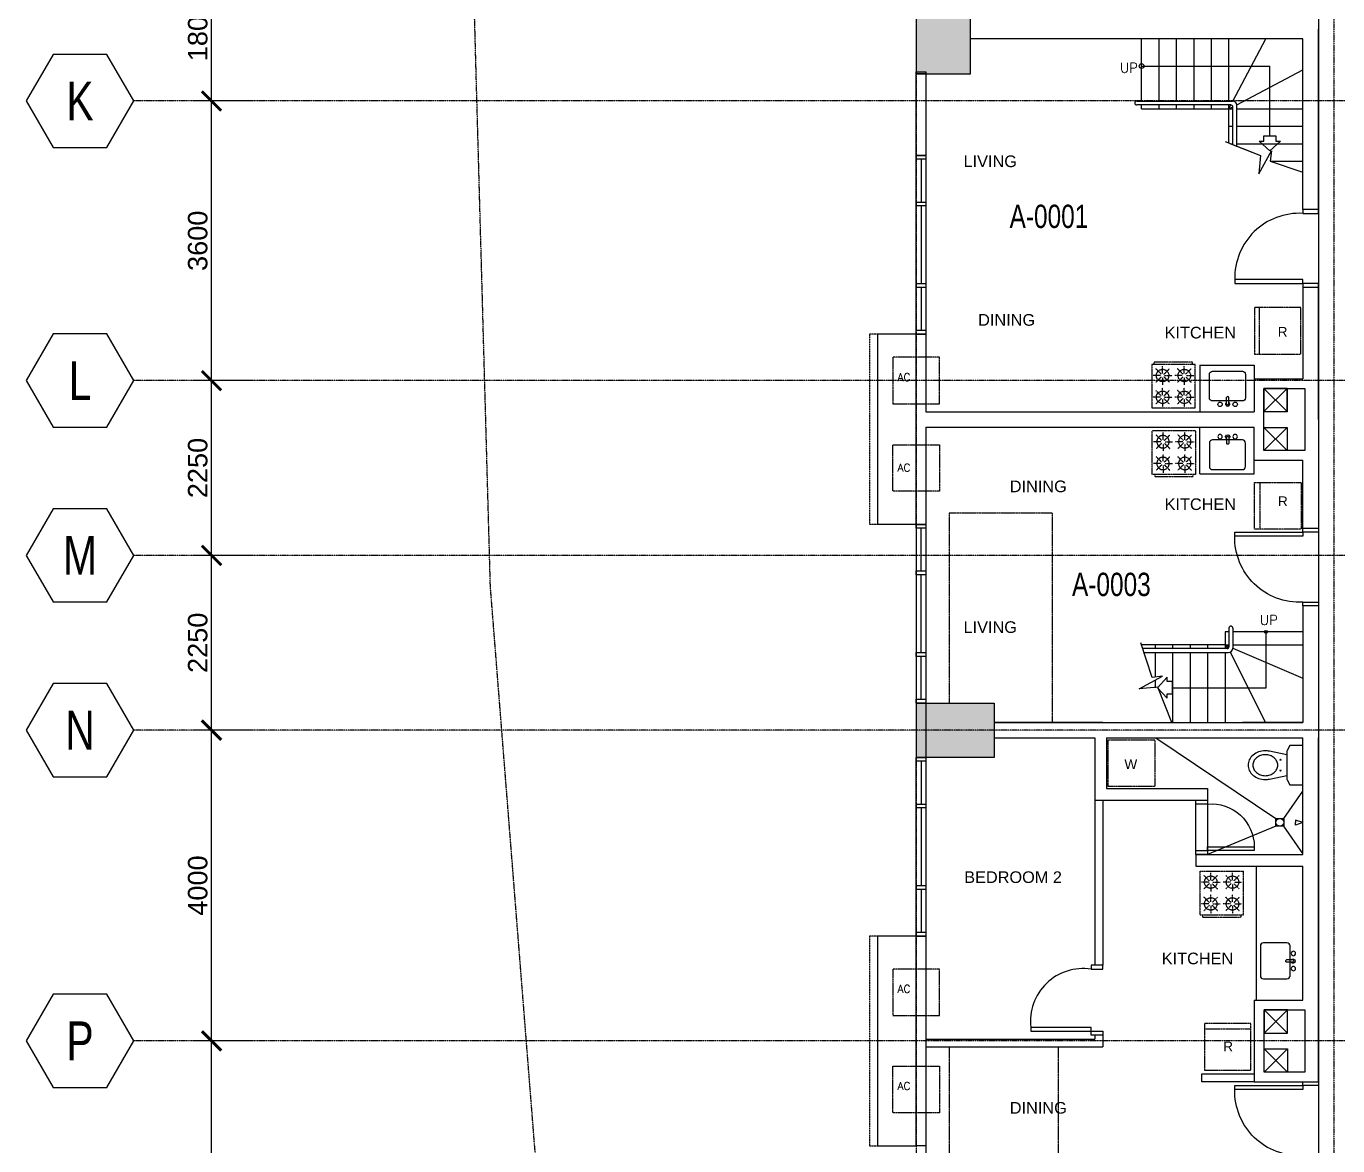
# Model space of a CAD drawing. Header units: inches. Extents: x -189245 to 740841, y -215444 to 469401.
# Drawn here: x 289834 to 306714, y -130330 to -115918 of the extents above; entities that cross this region are included whole.
import ezdxf
from ezdxf.enums import TextEntityAlignment as Align

# ---------------------------------------------------------------- set-up
doc = ezdxf.new("R2010")
doc.units = ezdxf.units.IN
doc.header["$LTSCALE"] = 10
doc.header["$MEASUREMENT"] = 0
for name, pattern in [('GRID NORMAL$0$GRID BASEMENT$0$GRID GROUND$0$GRID$0$$0$PHANTOM', [2.5, 1.25, -0.25, 0.25, -0.25, 0.25, -0.25]), ('HIDDEN', [0.375, 0.25, -0.125]), ('HIDDEN2', [0.1875, 0.125, -0.0625])]:
    doc.linetypes.add(name, pattern=pattern)
for name, color, linetype in [('1', 1, 'Continuous'), ('2', 2, 'Continuous'), ('3', 252, 'Continuous'), ('a-dim', 8, 'Continuous'), ('A-DOOR', 1, 'Continuous'), ('A-EQUIPMENT', 2, 'Continuous'), ('A-EQUIPTMENT', 1, 'Continuous'), ('A-FIXTURE', 2, 'Continuous'), ('A-FIXTURES', 2, 'Continuous'), ('A-GRID', 8, 'Continuous'), ('A-RAILING', 2, 'Continuous'), ('A-STAIR', 1, 'Continuous'), ('A-TAG WINDOWS', 3, 'Continuous'), ('A-TEXT', 3, 'Continuous'), ('A-UNIT NUMBER', 2, 'Continuous'), ('A-WINDOW', 2, 'Continuous'), ('COLUMN', 6, 'Continuous'), ('HATCH TSG', 9, 'Continuous'), ('TEXT', 3, 'Continuous'), ('TSG- DIM-WALL SETOUT', 1, 'Continuous'), ('TSG- DIM1', 1, 'Continuous'), ('TSG- plaster', 4, 'Continuous'), ('TSG- PRE CAST', 4, 'Continuous'), ('TSG-DRYWALL', 2, 'Continuous')]:
    doc.layers.add(name, color=color, linetype=linetype)
doc.styles.add('ARIAL', font='ARIAL.TTF', dxfattribs={"width": 0.75})
doc.styles.add('GRID NORMAL$0$GRID BASEMENT$0$GRID GROUND$0$GRID$0$Standard', font='ARIAL.TTF')
doc.styles.add('PRSP_Simplex', font='simplex.shx')
doc.dimstyles.new('GRID NORMAL$0$GRID BASEMENT$0$GRID GROUND$0$GRID$0$Standard', dxfattribs={"dimtxt": 250, "dimasz": 0.18, "dimexe": 0.18, "dimexo": 0.0625, "dimgap": 50, "dimtad": 1, "dimdec": 0, "dimzin": 0, "dimdsep": 46, "dimtxsty": 'GRID NORMAL$0$GRID BASEMENT$0$GRID GROUND$0$GRID$0$Standard', "dimcen": 0.09, "dimadec": 0, "dimazin": 0, "dimtfac": 1, "dimtdec": 0, "dimtofl": 0, "dimtmove": 0, "dimatfit": 3, "dimfxl": 1, "dimtolj": 1, "dimtzin": 0, "dimarcsym": 0})

# ---------------------------------------------------------------- blocks, each defined once
blk = doc.blocks.new('x')
at = {"layer": 'A-STAIR', "linetype": 'ByBlock'}
for p, q in [((-300, 300), (0, 0)), ((0, 300), (-300, 0))]:
    blk.add_line(p, q, dxfattribs=at)
blk.add_lwpolyline([(-300, 300), (0, 300), (0, 0), (-300, 0)], close=True, dxfattribs=at)
blk = doc.blocks.new('A$C35780FB1')
at = {"layer": 'A-STAIR', "xscale": -1, "rotation": 180}
blk.add_blockref('x', (300, 401), dxfattribs=at)
at = {"layer": 'A-STAIR'}
blk.add_blockref('x', (300, -401), dxfattribs=at)
blk = doc.blocks.new('A$C70DB2E87')
at = {"layer": 'A-STAIR', "xscale": -1, "rotation": 180}
blk.add_blockref('x', (300, 401), dxfattribs=at)
at = {"layer": 'A-STAIR'}
blk.add_blockref('x', (300, -401), dxfattribs=at)
blk = doc.blocks.new('GRID NORMAL$0$GRID BASEMENT$0$GRID GROUND$0$GRID$0$$0$GRID-H')
at = {"color": 3}
blk.add_lwpolyline([(-10.39, 6), (-13.86, 0), (-10.39, -6), (-3.46, -6), (0, 0), (-3.46, 6)], close=True, dxfattribs=at)
at = {"color": 6, "style": 'GRID NORMAL$0$GRID BASEMENT$0$GRID GROUND$0$GRID$0$Standard', "width": 0.75}
blk.add_attdef('H', text='', height=5, dxfattribs=at).set_placement((-6.93, 0), align=Align.MIDDLE)
blk = doc.blocks.new('GRID NORMAL$0$GRID BASEMENT$0$GRID GROUND$0$GRID$0$_ARCHTICK')
at = {"color": 0, "linetype": 'ByBlock', "ltscale": 20, "const_width": 0.15}
blk.add_lwpolyline([(-0.5, -0.5), (0.5, 0.5)], dxfattribs=at)
blk = doc.blocks.new('*D468')
at = {"layer": 'a-dim', "color": 0, "lineweight": -2, "ltscale": 500}
for p, q in [((-99704, -262887), (-99704, -260687)), ((-99204, -260887), (-99904, -260887)), ((-99204, -262687), (-99904, -262687))]:
    blk.add_line(p, q, dxfattribs=at)
at = {"layer": 'Defpoints', "color": 0, "ltscale": 500}
for p in [(-99704, -260887), (-99204, -260887), (-99204, -262687)]:
    blk.add_point(p, dxfattribs=at)
at = {"layer": 'a-dim', "color": 0, "lineweight": -2, "ltscale": 500, "xscale": 250, "yscale": 250, "zscale": 250}
for p, rotation in [((-99704, -260887), 90), ((-99704, -262687), 270)]:
    blk.add_blockref('GRID NORMAL$0$GRID BASEMENT$0$GRID GROUND$0$GRID$0$_ARCHTICK', p, dxfattribs=dict(at, rotation=rotation))
at = {"layer": 'a-dim', "color": 3, "ltscale": 500, "insert": (-99881, -261787), "char_height": 250, "attachment_point": 5, "rotation": 90, "style": 'GRID NORMAL$0$GRID BASEMENT$0$GRID GROUND$0$GRID$0$Standard'}
blk.add_mtext('\\A1;1800', dxfattribs=at)
blk = doc.blocks.new('*D469')
at = {"layer": 'a-dim', "color": 0, "lineweight": -2, "ltscale": 500}
for p, q in [((-99704, -268737), (-99704, -266087)), ((-99204, -266287), (-99904, -266287)), ((-99204, -268537), (-99904, -268537))]:
    blk.add_line(p, q, dxfattribs=at)
at = {"layer": 'Defpoints', "color": 0, "ltscale": 500}
for p in [(-99704, -266287), (-99204, -266287), (-99204, -268537)]:
    blk.add_point(p, dxfattribs=at)
at = {"layer": 'a-dim', "color": 0, "lineweight": -2, "ltscale": 500, "xscale": 250, "yscale": 250, "zscale": 250}
for p, rotation in [((-99704, -266287), 90), ((-99704, -268537), 270)]:
    blk.add_blockref('GRID NORMAL$0$GRID BASEMENT$0$GRID GROUND$0$GRID$0$_ARCHTICK', p, dxfattribs=dict(at, rotation=rotation))
at = {"layer": 'a-dim', "color": 3, "ltscale": 500, "insert": (-99881, -267412), "char_height": 250, "attachment_point": 5, "rotation": 90, "style": 'GRID NORMAL$0$GRID BASEMENT$0$GRID GROUND$0$GRID$0$Standard'}
blk.add_mtext('\\A1;2250', dxfattribs=at)
blk = doc.blocks.new('*D470')
at = {"layer": 'a-dim', "color": 0, "lineweight": -2, "ltscale": 500}
for p, q in [((-99704, -270987), (-99704, -268337)), ((-99204, -268537), (-99904, -268537)), ((-99204, -270787), (-99904, -270787))]:
    blk.add_line(p, q, dxfattribs=at)
at = {"layer": 'Defpoints', "color": 0, "ltscale": 500}
for p in [(-99704, -268537), (-99204, -268537), (-99204, -270787)]:
    blk.add_point(p, dxfattribs=at)
at = {"layer": 'a-dim', "color": 0, "lineweight": -2, "ltscale": 500, "xscale": 250, "yscale": 250, "zscale": 250}
for p, rotation in [((-99704, -268537), 90), ((-99704, -270787), 270)]:
    blk.add_blockref('GRID NORMAL$0$GRID BASEMENT$0$GRID GROUND$0$GRID$0$_ARCHTICK', p, dxfattribs=dict(at, rotation=rotation))
at = {"layer": 'a-dim', "color": 3, "ltscale": 500, "insert": (-99881, -269662), "char_height": 250, "attachment_point": 5, "rotation": 90, "style": 'GRID NORMAL$0$GRID BASEMENT$0$GRID GROUND$0$GRID$0$Standard'}
blk.add_mtext('\\A1;2250', dxfattribs=at)
blk = doc.blocks.new('*D471')
at = {"layer": 'a-dim', "color": 0, "lineweight": -2, "ltscale": 500}
for p, q in [((-99704, -274987), (-99704, -270587)), ((-99204, -270787), (-99904, -270787)), ((-99204, -274787), (-99904, -274787))]:
    blk.add_line(p, q, dxfattribs=at)
at = {"layer": 'Defpoints', "color": 0, "ltscale": 500}
for p in [(-99704, -270787), (-99204, -270787), (-99204, -274787)]:
    blk.add_point(p, dxfattribs=at)
at = {"layer": 'a-dim', "color": 0, "lineweight": -2, "ltscale": 500, "xscale": 250, "yscale": 250, "zscale": 250}
for p, rotation in [((-99704, -270787), 90), ((-99704, -274787), 270)]:
    blk.add_blockref('GRID NORMAL$0$GRID BASEMENT$0$GRID GROUND$0$GRID$0$_ARCHTICK', p, dxfattribs=dict(at, rotation=rotation))
at = {"layer": 'a-dim', "color": 3, "ltscale": 500, "insert": (-99881, -272787), "char_height": 250, "attachment_point": 5, "rotation": 90, "style": 'GRID NORMAL$0$GRID BASEMENT$0$GRID GROUND$0$GRID$0$Standard'}
blk.add_mtext('\\A1;4000', dxfattribs=at)
blk = doc.blocks.new('*D473')
at = {"layer": 'a-dim', "color": 0, "lineweight": -2, "ltscale": 500}
for p, q in [((-99704, -266487), (-99704, -262487)), ((-99204, -262687), (-99904, -262687)), ((-99204, -266287), (-99904, -266287))]:
    blk.add_line(p, q, dxfattribs=at)
at = {"layer": 'Defpoints', "color": 0, "ltscale": 500}
for p in [(-99704, -262687), (-99204, -262687), (-99204, -266287)]:
    blk.add_point(p, dxfattribs=at)
at = {"layer": 'a-dim', "color": 0, "lineweight": -2, "ltscale": 500, "xscale": 250, "yscale": 250, "zscale": 250}
for p, rotation in [((-99704, -262687), 90), ((-99704, -266287), 270)]:
    blk.add_blockref('GRID NORMAL$0$GRID BASEMENT$0$GRID GROUND$0$GRID$0$_ARCHTICK', p, dxfattribs=dict(at, rotation=rotation))
at = {"layer": 'a-dim', "color": 3, "ltscale": 500, "insert": (-99881, -264487), "char_height": 250, "attachment_point": 5, "rotation": 90, "style": 'GRID NORMAL$0$GRID BASEMENT$0$GRID GROUND$0$GRID$0$Standard'}
blk.add_mtext('\\A1;3600', dxfattribs=at)
blk = doc.blocks.new('*D475')
at = {"layer": 'a-dim', "color": 0, "lineweight": -2, "ltscale": 500}
for p, q in [((-99704, -274987), (-99704, -270587)), ((-99204, -270787), (-99904, -270787)), ((-99204, -274787), (-99904, -274787))]:
    blk.add_line(p, q, dxfattribs=at)
at = {"layer": 'Defpoints', "color": 0, "ltscale": 500}
for p in [(-99704, -270787), (-99204, -270787), (-99204, -274787)]:
    blk.add_point(p, dxfattribs=at)
at = {"layer": 'a-dim', "color": 0, "lineweight": -2, "ltscale": 500, "xscale": 250, "yscale": 250, "zscale": 250}
for p, rotation in [((-99704, -270787), 90), ((-99704, -274787), 270)]:
    blk.add_blockref('GRID NORMAL$0$GRID BASEMENT$0$GRID GROUND$0$GRID$0$_ARCHTICK', p, dxfattribs=dict(at, rotation=rotation))
at = {"layer": 'a-dim', "color": 3, "ltscale": 500, "insert": (-99881, -272787), "char_height": 250, "attachment_point": 5, "rotation": 90, "style": 'GRID NORMAL$0$GRID BASEMENT$0$GRID GROUND$0$GRID$0$Standard'}
blk.add_mtext('\\A1;4000', dxfattribs=at)
blk = doc.blocks.new('*D476')
at = {"layer": 'a-dim', "color": 0, "lineweight": -2, "ltscale": 500}
for p, q in [((-99704, -278987), (-99704, -274587)), ((-99204, -274787), (-99904, -274787)), ((-99204, -278787), (-99904, -278787))]:
    blk.add_line(p, q, dxfattribs=at)
at = {"layer": 'Defpoints', "color": 0, "ltscale": 500}
for p in [(-99704, -274787), (-99204, -274787), (-99204, -278787)]:
    blk.add_point(p, dxfattribs=at)
at = {"layer": 'a-dim', "color": 0, "lineweight": -2, "ltscale": 500, "xscale": 250, "yscale": 250, "zscale": 250}
for p, rotation in [((-99704, -274787), 90), ((-99704, -278787), 270)]:
    blk.add_blockref('GRID NORMAL$0$GRID BASEMENT$0$GRID GROUND$0$GRID$0$_ARCHTICK', p, dxfattribs=dict(at, rotation=rotation))
at = {"layer": 'a-dim', "color": 3, "ltscale": 500, "insert": (-99881, -276787), "char_height": 250, "attachment_point": 5, "rotation": 90, "style": 'GRID NORMAL$0$GRID BASEMENT$0$GRID GROUND$0$GRID$0$Standard'}
blk.add_mtext('\\A1;4000', dxfattribs=at)
blk = doc.blocks.new('door900')
at = {"layer": '2'}
for points in [[(50, 175), (100, 175), (100, 1050), (50, 1050)], [(50, 175), (0, 175), (0, -25), (50, -25)], [(1000, 175), (950, 175), (950, -25), (1000, -25)]]:
    blk.add_lwpolyline(points, close=True, dxfattribs=at)
at = {"layer": 'A-DOOR'}
blk.add_arc((121, 220), 831, 356.918, 91.4213, dxfattribs=at)
blk = doc.blocks.new('SHOWERHD')
at = {"layer": 'A-FIXTURES', "color": 2}
for p, q in [((-31, 93), (0, 93)), ((0, 0), (-31, 93)), ((0, 0), (31, 93)), ((31, 93), (0, 93))]:
    blk.add_line(p, q, dxfattribs=at)
blk = doc.blocks.new('door600')
at = {"color": 2}
for points in [[(50, 150), (100, 150), (100, 750), (50, 750)], [(50, 150), (0, 150), (0, 0), (50, 0)], [(700, 150), (650, 150), (650, 0), (700, 0)]]:
    blk.add_lwpolyline(points, close=True, dxfattribs=at)
at = {"color": 1}
blk.add_arc((100, 198), 552, 355.0209, 90, dxfattribs=at)
blk = doc.blocks.new('EFLSHR-P')
at = {"layer": 'A-FIXTURES'}
for points in [[(186, -248), (216, -184, 0.142156), (218, -178), (218, 178, 0.142156), (216, 184), (186, 248, 0.256929), (177, 252), (13, 252), (13, -253), (177, -253)], [(218, -133), (441, -179, 0.05118), (495, -185, 0.083091), (582, -170, 0.090724), (653, -131, 0.104124), (702, -69, 0.11609), (718, 0, 0.11609), (702, 69, 0.104124), (653, 131, 0.090724), (582, 170, 0.083091), (495, 185, 0.05118), (441, 179), (218, 133)]]:
    blk.add_lwpolyline(points, format="xyb", dxfattribs=at)
blk.add_lwpolyline([(495, 135, 0.084254), (433, 124, 0.091411), (382, 95, 0.103766), (347, 50, 0.114587), (335, 0, 0.114587), (347, -50, 0.103766), (382, -95, 0.091411), (433, -124, 0.084254), (495, -135, 0.084254), (558, -124, 0.091411), (609, -95, 0.103766), (644, -50, 0.114587), (655, 0, 0.114587), (644, 50, 0.103766), (609, 95, 0.091411), (558, 124, 0.084254)], format="xyb", close=True, dxfattribs=at)
for centre in [(300, 70), (300, -70)]:
    blk.add_circle(centre, 6.77, dxfattribs=at)
blk.add_arc((177, -243), 10, 270, 327.6371, dxfattribs=at)
blk = doc.blocks.new('DOOR 800')
at = {"layer": '2'}
for points in [[(-67335, -333419), (-67335, -333469), (-67485, -333469), (-67485, -333419)], [(-67335, -333469), (-67335, -333519), (-66560, -333519), (-66560, -333469)], [(-67335, -334319), (-67335, -334269), (-67485, -334269), (-67485, -334319)]]:
    blk.add_lwpolyline(points, close=True, dxfattribs=at)
at = {"layer": 'A-DOOR'}
blk.add_arc((-67233, -333598), 678, 261.4103, 6.7113, dxfattribs=at)
blk = doc.blocks.new('SINK3')
at = {"layer": 'A-FIXTURE', "color": 2, "linetype": 'Continuous'}
for p, q in [((421, 17), (335, 17)), ((421, -12), (335, -12))]:
    blk.add_line(p, q, dxfattribs=at)
blk.add_lwpolyline([(40, 232), (342, 232, -0.414214), (382, 192), (382, -192, -0.414214), (342, -232), (40, -232, -0.414214), (0, -192), (0, 192, -0.414214)], format="xyb", close=True, dxfattribs=at)
at = {"layer": 'A-FIXTURE', "color": 2, "linetype": 'ByBlock'}
for centre in [(425, 100), (425, -95)]:
    blk.add_circle(centre, 28.8, dxfattribs=at)
at = {"layer": 'A-FIXTURE', "color": 2, "linetype": 'Continuous'}
for centre, radius, start, end in [((342, 3), 15.7, 115.7914, 244.2086), ((421, 3), 27.3, 211.2757, 148.7243), ((414, 3), 15.7, 295.7914, 64.2086)]:
    blk.add_arc(centre, radius, start, end, dxfattribs=at)
blk = doc.blocks.new('RANGE2')
at = {"layer": 'A-FIXTURE', "color": 1, "linetype": 'HIDDEN2'}
for p, q in [((-280, 0), (280, 0)), ((-280, 0), (-280, -560)), ((280, -560), (280, 0)), ((-166, -140), (-262, -140)), ((-158, -122), (-227, -53)), ((-158, -158), (-227, -227)), ((-140, -114), (-140, -18)), ((-140, -166), (-140, -262)), ((-122, -122), (-53, -53)), ((-122, -158), (-53, -227)), ((-114, -140), (-18, -140)), ((114, -140), (18, -140)), ((122, -122), (53, -53)), ((122, -158), (53, -227)), ((140, -114), (140, -18)), ((140, -166), (140, -262)), ((158, -122), (227, -53)), ((158, -158), (227, -227)), ((166, -140), (262, -140)), ((-158, -402), (-227, -333)), ((-140, -394), (-140, -298)), ((-122, -402), (-53, -333)), ((122, -402), (53, -333)), ((140, -394), (140, -298)), ((158, -402), (227, -333)), ((-166, -420), (-262, -420)), ((-158, -438), (-227, -507)), ((-140, -446), (-140, -542)), ((-122, -438), (-53, -507)), ((-114, -420), (-18, -420)), ((114, -420), (18, -420)), ((122, -438), (53, -507)), ((140, -446), (140, -542)), ((158, -438), (227, -507)), ((166, -420), (262, -420)), ((-280, -560), (280, -560)), ((-246, -560), (-246, -590)), ((-246, -590), (246, -590)), ((246, -560), (246, -590))]:
    blk.add_line(p, q, dxfattribs=at)
for centre in [(-140, -140), (140, -140), (-140, -420), (140, -420)]:
    blk.add_circle(centre, 80, dxfattribs=at)
blk = doc.blocks.new('REF')
at = {"color": 1, "linetype": 'HIDDEN2'}
blk.add_line((-300, 535), (300, 535), dxfattribs=at)
blk.add_lwpolyline([(-300, 0), (300, 0), (300, 600), (-300, 600)], close=True, dxfattribs=at)
blk = doc.blocks.new('grid')
at = {"layer": 'A-GRID', "linetype": 'GRID NORMAL$0$GRID BASEMENT$0$GRID GROUND$0$GRID$0$$0$PHANTOM'}
for p, q in [((-90633.8, -228688.5), (-90633.8, -289256.3)), ((-85258.8, -228688.5), (-85258.8, -289256.3)), ((-33688.1, -262686.6), (-100703.6, -262686.6)), ((-33688.1, -266286.6), (-100703.6, -266286.6)), ((-33688.1, -268536.6), (-100703.6, -268536.6)), ((-33688.1, -270786.6), (-100703.6, -270786.6)), ((-33688.1, -274776.9), (-100703.6, -274786.6))]:
    blk.add_line(p, q, dxfattribs=at)
at = {"layer": 'A-GRID'}
ref = blk.add_blockref('GRID NORMAL$0$GRID BASEMENT$0$GRID GROUND$0$GRID$0$$0$GRID-H', (-102089.2, -262686.6), dxfattribs=dict(at, xscale=100, yscale=100, zscale=100, rotation=180))
ref.add_attrib('H', 'K', dxfattribs={"layer": '0', "color": 6, "height": 500, "style": 'GRID NORMAL$0$GRID BASEMENT$0$GRID GROUND$0$GRID$0$Standard', "width": 0.75}).set_placement((-101396.4, -262686.6), align=Align.MIDDLE)
ref = blk.add_blockref('GRID NORMAL$0$GRID BASEMENT$0$GRID GROUND$0$GRID$0$$0$GRID-H', (-102089.2, -266286.6), dxfattribs=dict(at, xscale=100, yscale=100, zscale=100, rotation=180))
ref.add_attrib('H', 'L', dxfattribs={"layer": '0', "color": 6, "height": 500, "style": 'GRID NORMAL$0$GRID BASEMENT$0$GRID GROUND$0$GRID$0$Standard', "width": 0.75}).set_placement((-101396.4, -266286.6), align=Align.MIDDLE)
ref = blk.add_blockref('GRID NORMAL$0$GRID BASEMENT$0$GRID GROUND$0$GRID$0$$0$GRID-H', (-102089.2, -268536.6), dxfattribs=dict(at, xscale=100, yscale=100, zscale=100, rotation=180))
ref.add_attrib('H', 'M', dxfattribs={"layer": '0', "color": 6, "height": 500, "style": 'GRID NORMAL$0$GRID BASEMENT$0$GRID GROUND$0$GRID$0$Standard', "width": 0.75}).set_placement((-101396.4, -268536.6), align=Align.MIDDLE)
ref = blk.add_blockref('GRID NORMAL$0$GRID BASEMENT$0$GRID GROUND$0$GRID$0$$0$GRID-H', (-102089.2, -270786.6), dxfattribs=dict(at, xscale=100, yscale=100, zscale=100, rotation=180))
ref.add_attrib('H', 'N', dxfattribs={"layer": '0', "color": 6, "height": 500, "style": 'GRID NORMAL$0$GRID BASEMENT$0$GRID GROUND$0$GRID$0$Standard', "width": 0.75}).set_placement((-101396.4, -270786.6), align=Align.MIDDLE)
ref = blk.add_blockref('GRID NORMAL$0$GRID BASEMENT$0$GRID GROUND$0$GRID$0$$0$GRID-H', (-102089.2, -274786.6), dxfattribs=dict(at, xscale=100, yscale=100, zscale=100, rotation=180))
ref.add_attrib('H', 'P', dxfattribs={"layer": '0', "color": 6, "height": 500, "style": 'GRID NORMAL$0$GRID BASEMENT$0$GRID GROUND$0$GRID$0$Standard', "width": 0.75}).set_placement((-101396.4, -274786.6), align=Align.MIDDLE)
at = {"layer": 'a-dim', "ltscale": 500}
for base, p1, p2, picture, middle in [((-99703.6, -260886.6), (-99203.6, -262686.6), (-99203.6, -260886.6), '*D468', (-99881.2, -261786.6)), ((-99703.6, -262686.6), (-99203.6, -266286.6), (-99203.6, -262686.6), '*D473', (-99881.3, -264486.6)), ((-99703.6, -266286.6), (-99203.6, -268536.6), (-99203.6, -266286.6), '*D469', (-99881.2, -267411.6)), ((-99703.6, -268536.6), (-99203.6, -270786.6), (-99203.6, -268536.6), '*D470', (-99881.2, -269661.6)), ((-99703.6, -270786.6), (-99204, -274786.9), (-99203.6, -270786.6), '*D471', (-99881.2, -272786.8)), ((-99703.6, -270786.6), (-99204, -274786.9), (-99203.6, -270786.6), '*D475', (-99881.2, -272786.8)), ((-99703.6, -274786.6), (-99204, -278786.9), (-99203.6, -274786.6), '*D476', (-99881.2, -276786.8))]:
    dim = blk.add_linear_dim(base=base, p1=p1, p2=p2, angle=270, dimstyle='GRID NORMAL$0$GRID BASEMENT$0$GRID GROUND$0$GRID$0$Standard', override={"dimasz": 250, "dimexe": 200, "dimblk1": 'GRID NORMAL$0$GRID BASEMENT$0$GRID GROUND$0$GRID$0$_ARCHTICK', "dimblk2": 'GRID NORMAL$0$GRID BASEMENT$0$GRID GROUND$0$GRID$0$_ARCHTICK', "dimsah": 1, "dimdle": 200, "dimclrt": 3}, dxfattribs=at)
    dim.commit()
    dim.dimension.update_dxf_attribs({"geometry": picture, "text_midpoint": middle})

msp = doc.modelspace()

# ---------------------------------------------------------------- hatches: boundary and pattern name
at = {"layer": 'COLUMN', "linetype": 'Continuous'}
for points in [[(301289.22685, -115430.85693), (301289.22685, -116530.85693), (301989.22685, -116530.85693), (301989.22685, -115430.85693)], [(301291.38381, -124630.85693), (302291.38381, -124630.85693), (302291.38381, -125330.85693), (301291.38381, -125330.85693)]]:
    msp.add_hatch(color=254, dxfattribs=at).paths.add_polyline_path(points)

# ---------------------------------------------------------------- linework, layer by layer
at = {"layer": '1', "linetype": 'ByBlock'}
msp.add_line((304363.75662, -124336.20502), (304363.75662, -124432.98197), dxfattribs=at)
msp.add_lwpolyline([(304579.95065, -124881.78702), (304396.64644, -124426.78519), (304159.0679, -124447.04466), (304458.45285, -124284.92669), (304324.90876, -124302.38359), (304181.31004, -123855.45081)], dxfattribs=at)
at = {"layer": '3', "color": 251, "linetype": 'GRID NORMAL$0$GRID BASEMENT$0$GRID GROUND$0$GRID$0$$0$PHANTOM', "flags": 128}
msp.add_lwpolyline([(352371.55939, -102410.09833), (351907.57657, -111087.70283), (352289.23542, -123191.68716), (353264.45, -131262.98547), (298600.66526, -144611.52615), (297343.53117, -137766.00105), (296388.45816, -130468.23184), (295808.09231, -123131.14962), (295604.50917, -115793.97346), (295780.69383, -108466.09117), (296335.27965, -101137.04385), (297262.93139, -93855.89956), (298496.71244, -87006.12698), (352390.51377, -102402.90191)], dxfattribs=at)
at = {"layer": 'A-DOOR'}
for p, q in [((306464.19965, -92480.85693), (306464.19965, -139480.85693)), ((304889.34154, -126530.85401), (304889.34154, -125930.85401)), ((305039.34154, -125930.85401), (305039.34154, -126530.85401)), ((305039.34154, -125930.85401), (305039.34154, -126530.85401))]:
    msp.add_line(p, q, dxfattribs=at)
at = {"layer": 'A-EQUIPMENT', "ltscale": 100}
for points in [[(301289.22686, -119880.85698), (300789.22686, -119880.85698), (300789.22686, -122329.92064), (301289.22686, -122329.92064)], [(301289.22686, -127629.92648), (300789.22686, -127629.92648), (300789.22686, -130329.92064), (301289.22686, -130329.92064)]]:
    msp.add_lwpolyline(points, dxfattribs=at)
at = {"layer": 'A-EQUIPTMENT', "linetype": 'HIDDEN'}
for points in [[(300789.22686, -119880.85698), (300689.22686, -119880.85698), (300689.22686, -122329.92064), (300789.22686, -122329.92064)], [(300789.22686, -127629.92648), (300689.22686, -127629.92648), (300689.22686, -130329.92064), (300789.22686, -130329.92064)]]:
    msp.add_lwpolyline(points, dxfattribs=at)
at = {"layer": 'A-EQUIPTMENT', "color": 1, "linetype": 'HIDDEN2'}
for points in [[(300989.22686, -120779.92356), (301589.22686, -120779.92356), (301589.22686, -120179.92356), (300989.22686, -120179.92356)], [(300989.22686, -121304.92356), (301589.22686, -121304.92356), (301589.22686, -121904.92356), (300989.22686, -121904.92356)], [(300989.22686, -128654.92356), (301589.22686, -128654.92356), (301589.22686, -128054.92356), (300989.22686, -128054.92356)], [(300989.22686, -129304.92356), (301589.22686, -129304.92356), (301589.22686, -129904.92356), (300989.22686, -129904.92356)]]:
    msp.add_lwpolyline(points, close=True, dxfattribs=at)
at = {"layer": 'A-FIXTURE', "color": 2}
for p, q in [((304939.6065, -120280.85693), (304939.6065, -120880.85693)), ((304939.6065, -120280.85693), (305639.22928, -120280.85693)), ((305639.22928, -120280.85693), (305639.22686, -120455.86189)), ((304939.57919, -121680.55972), (304939.57919, -121080.85693)), ((305639.20197, -121680.55972), (305639.19965, -121505.55972)), ((304939.57919, -121680.55972), (305639.20197, -121680.55972)), ((305664.05776, -126730.85401), (305664.05776, -128455.85401))]:
    msp.add_line(p, q, dxfattribs=at)
at = {"layer": 'A-FIXTURE', "linetype": 'HIDDEN2'}
msp.add_lwpolyline([(303759.45912, -125105.42207), (304359.45912, -125105.42207), (304359.45912, -125705.42207), (303759.45912, -125705.42207)], close=True, dxfattribs=at)
at = {"layer": 'A-FIXTURES', "color": 1}
for p, q in [((304372.97613, -125080.85401), (305919.19965, -126117.46663)), ((304372.97613, -125080.85401), (305919.19966, -126117.46663)), ((306019.19965, -126117.46663), (306264.19965, -125767.46663)), ((306019.19966, -126117.46663), (306264.19966, -125767.46663)), ((305919.19965, -126217.46663), (305039.34154, -126580.85401)), ((305919.19966, -126217.46663), (305039.34155, -126580.85401)), ((306264.19965, -126567.46663), (306019.19965, -126217.46663)), ((306264.19966, -126567.46663), (306019.19966, -126217.46663))]:
    msp.add_line(p, q, dxfattribs=at)
at = {"layer": 'A-FIXTURES', "color": 2}
for points in [[(305919.19965, -126117.46663), (306019.19965, -126117.46663), (306019.19965, -126217.46663), (305919.19965, -126217.46663)], [(305919.19966, -126117.46663), (306019.19966, -126117.46663), (306019.19966, -126217.46663), (305919.19966, -126217.46663)]]:
    msp.add_lwpolyline(points, close=True, dxfattribs=at)
for centre in [(305969.19965, -126167.46663), (305969.19966, -126167.46663)]:
    msp.add_circle(centre, 50, dxfattribs=at)
at = {"layer": 'A-RAILING'}
for p, q in [((304126.48389, -116880.84181), (305358.88069, -116880.84181)), ((305338.88069, -116930.84181), (304126.48389, -116930.84181)), ((305363.88069, -117440.70021), (305363.88069, -116955.84181)), ((305413.88069, -117460.56188), (305413.88069, -116935.84181)), ((305313.75662, -123665.85327), (305313.75662, -123905.85327)), ((305363.75662, -123665.85327), (305363.75662, -123925.85327)), ((305288.75662, -123930.85327), (304205.53672, -123930.85327)), ((304221.60163, -123980.85327), (305308.75662, -123980.85327))]:
    msp.add_line(p, q, dxfattribs=at)
for centre, radius, start, end in [((304126.48389, -116905.84181), 25, 90, 270), ((305338.88069, -116955.84181), 25, 0, 90), ((305358.88069, -116935.84181), 55, 0, 90), ((305338.75662, -123665.85327), 25, 0, 180), ((305288.75662, -123905.85327), 25, 270, 0), ((305308.75662, -123925.85327), 55, 270, 0)]:
    msp.add_arc(centre, radius, start, end, dxfattribs=at)
at = {"layer": 'A-STAIR'}
for p, q in [((304188.88069, -116880.84181), (304188.88069, -116080.84181)), ((304413.88069, -116880.84181), (304413.88069, -116080.84181)), ((304638.88069, -116880.84181), (304638.88069, -116080.84181)), ((304863.88069, -116880.84181), (304863.88069, -116080.84181)), ((305088.88069, -116880.84181), (305088.88069, -116080.84181)), ((305313.88069, -116880.84181), (305313.88069, -116080.84181)), ((305363.77174, -116881.05972), (305789.05377, -116080.84181)), ((305839.05377, -117326.92501), (305839.05377, -116430.84181)), ((305413.66278, -116930.95076), (306264.22686, -116480.84181)), ((304188.88069, -116980.84181), (304188.88069, -116930.84181)), ((304188.88069, -116980.84181), (305363.88069, -116980.84181)), ((304413.88069, -116980.84181), (304413.88069, -116930.84181)), ((304638.88069, -116980.84181), (304638.88069, -116930.84181)), ((304863.88069, -116980.84181), (304863.88069, -116930.84181)), ((305088.88069, -116980.84181), (305088.88069, -116930.84181)), ((305313.88069, -117420.83854), (305313.88069, -116930.84181)), ((305313.88069, -116980.84181), (305338.88069, -116930.84181)), ((305313.88069, -116980.84181), (305363.88069, -116955.84181)), ((305413.88069, -116980.84181), (306064.22686, -116980.84181)), ((305413.88069, -116980.84181), (306264.22686, -116980.84181)), ((305313.88069, -117205.84181), (305363.88069, -117205.84181)), ((305413.88069, -117205.84181), (306264.22686, -117205.84181)), ((305339.06304, -117430.84181), (305363.88069, -117430.84181)), ((305413.88069, -117430.84181), (306264.22686, -117430.84181)), ((305850.21415, -117655.84181), (306264.22686, -117655.84181)), ((305263.75662, -123715.85327), (305263.75662, -123880.85327)), ((305313.75662, -123715.85327), (305263.75662, -123715.85327)), ((306264.19965, -123715.85327), (305363.75662, -123715.85327)), ((305263.75662, -123880.85327), (304189.47181, -123880.85327)), ((304363.75662, -123880.85327), (304363.75662, -123930.85327)), ((304588.75662, -123880.85327), (304588.75662, -123930.85327)), ((304813.75662, -123880.85327), (304813.75662, -123930.85327)), ((305038.75662, -123880.85327), (305038.75662, -123930.85327)), ((305263.75662, -123780.43606), (305263.75662, -123930.85327)), ((305263.75662, -123880.85327), (305297.63551, -123929.22344)), ((305263.75662, -123880.85327), (305313.75662, -123902.35094)), ((305263.75662, -123880.85327), (305313.75662, -123880.85327)), ((305363.75662, -123880.85327), (306264.19965, -123880.8533)), ((304363.75662, -123980.85327), (304363.75662, -124297.30539)), ((304588.75662, -123980.85327), (304588.75662, -124880.85377)), ((304813.75662, -123980.85327), (304813.75662, -124880.85385)), ((305038.75662, -123980.85327), (305038.75662, -124880.85393)), ((305263.75662, -123980.85327), (305263.75662, -124880.85401)), ((305263.75662, -123980.85327), (305263.75662, -124880.85374)), ((305330.62234, -123976.31999), (305785.05903, -124880.85374)), ((305363.75662, -123923.84862), (306264.19965, -124309.70746))]:
    msp.add_line(p, q, dxfattribs=at)
at = {"layer": 'A-STAIR', "linetype": 'HIDDEN2'}
for p, q in [((301714.19965, -122182.90843), (301714.19965, -124630.85693)), ((301714.19965, -129055.85401), (303114.19316, -129055.85401)), ((301714.19965, -129055.85401), (301714.19965, -132626.32537)), ((303114.19316, -129055.85401), (303114.19316, -132880.85693))]:
    msp.add_line(p, q, dxfattribs=at)
at = {"layer": 'A-STAIR'}
for points in [[(304188.88069, -116430.84181), (305839.05377, -116430.84181)], [(304588.75662, -124432.98197), (305791.04679, -124432.98197), (305791.04679, -123715.85327)]]:
    msp.add_lwpolyline(points, dxfattribs=at)
at = {"layer": 'A-STAIR', "color": 2}
for points in [[(305264.22686, -117401.11438), (305719.22868, -117581.85628), (305698.96922, -117819.43482), (305861.08719, -117520.04987), (305843.63028, -117653.59397)], [(305326.58757, -117425.88614), (305719.22868, -117581.85628), (305698.96922, -117819.43482), (305861.08719, -117520.04987), (305843.63028, -117653.59397), (306264.22686, -117797.19268)]]:
    msp.add_lwpolyline(points, dxfattribs=at)
for points in [[(305975.55377, -117395.74514), (305839.05377, -117520.04987), (305702.55377, -117395.74514), (305761.05377, -117395.74514), (305761.05377, -117326.92501), (305917.05377, -117326.92501), (305917.05377, -117395.74514)], [(304519.93649, -124296.48197), (304395.63175, -124432.98197), (304519.93649, -124569.48197), (304519.93649, -124510.98197), (304588.75662, -124510.98197), (304588.75662, -124354.98197), (304519.93649, -124354.98197)]]:
    msp.add_lwpolyline(points, close=True, dxfattribs=at)
at = {"layer": 'A-STAIR', "linetype": 'HIDDEN2'}
msp.add_lwpolyline([(301714.19965, -122182.90843), (303039.22745, -122182.90843), (303039.22745, -124880.85401)], dxfattribs=at)
at = {"layer": 'A-STAIR', "color": 2}
for centre, radius in [((304188.88069, -116430.84181), 30), ((305791.04679, -123715.85327), 18.30594)]:
    msp.add_circle(centre, radius, dxfattribs=at)
at = {"layer": 'A-WINDOW', "color": 1}
for p, q in [((301289.19965, -119880.85698), (301289.19965, -117580.85698)), ((301289.19965, -122330.85406), (301289.19965, -124630.85406)), ((301289.19965, -127630.8599), (301289.19965, -125330.8599))]:
    msp.add_line(p, q, dxfattribs=at)
at = {"layer": 'A-WINDOW'}
for p, q in [((301289.19965, -117630.85698), (301289.19965, -117580.85698)), ((301351.69965, -117630.85698), (301351.69965, -118180.85698)), ((301289.19965, -118230.85698), (301289.19965, -118180.85698)), ((301351.69965, -118230.85698), (301351.69965, -119230.85698)), ((301289.19965, -119280.85698), (301289.19965, -119230.85698)), ((301351.69965, -119280.85698), (301351.69965, -119830.85698)), ((301289.19965, -119880.85698), (301289.19965, -119830.85698)), ((301289.19965, -122380.85406), (301289.19965, -122330.85406)), ((301351.69965, -122930.85406), (301351.69965, -122380.85406)), ((301289.19965, -122930.85406), (301289.19965, -122980.85406)), ((301351.69965, -123980.85406), (301351.69965, -122980.85406)), ((301289.19965, -123980.85406), (301289.19965, -124030.85406)), ((301351.69965, -124580.85406), (301351.69965, -124030.85406)), ((301289.19965, -124580.85406), (301289.19965, -124630.85406)), ((301289.19965, -124630.85401), (301489.19965, -124630.85401)), ((301289.19965, -125380.8599), (301289.19965, -125330.8599)), ((301351.69965, -125380.8599), (301351.69965, -125930.8599)), ((301289.19965, -125980.8599), (301289.19965, -125930.8599)), ((301351.69965, -125980.8599), (301351.69965, -126980.8599)), ((301289.19965, -127030.8599), (301289.19965, -126980.8599)), ((301351.69965, -127030.8599), (301351.69965, -127580.8599)), ((301289.19965, -127580.8599), (301289.19965, -127630.8599))]:
    msp.add_line(p, q, dxfattribs=at)
for points in [[(301414.19965, -117630.85698), (301289.19965, -117630.85698), (301289.19965, -117580.85698), (301414.19965, -117580.85698)], [(301414.19965, -118230.85698), (301289.19965, -118230.85698), (301289.19965, -118180.85698), (301414.19965, -118180.85698)], [(301414.19965, -119280.92615), (301289.19965, -119280.92615), (301289.19965, -119230.92615), (301414.19965, -119230.92615)], [(301414.19965, -119880.85698), (301289.19965, -119880.85698), (301289.19965, -119830.85698), (301414.19965, -119830.85698)], [(301414.19965, -122380.85406), (301289.19965, -122380.85406), (301289.19965, -122330.85406), (301414.19965, -122330.85406)], [(301414.19965, -122980.85406), (301289.19965, -122980.85406), (301289.19965, -122930.85406), (301414.19965, -122930.85406)], [(301414.19965, -124030.85406), (301289.19965, -124030.85406), (301289.19965, -123980.85406), (301414.19965, -123980.85406)], [(301414.19965, -124630.85748), (301289.19965, -124630.85748), (301289.19965, -124580.85748), (301414.19965, -124580.85748)], [(301414.19965, -125380.8599), (301289.19965, -125380.8599), (301289.19965, -125330.8599), (301414.19965, -125330.8599)], [(301414.19965, -125980.8599), (301289.19965, -125980.8599), (301289.19965, -125930.8599), (301414.19965, -125930.8599)], [(301414.19965, -127030.8599), (301289.19965, -127030.8599), (301289.19965, -126980.8599), (301414.19965, -126980.8599)], [(301414.19965, -127630.8599), (301289.19965, -127630.8599), (301289.19965, -127580.8599), (301414.19965, -127580.8599)]]:
    msp.add_lwpolyline(points, close=True, dxfattribs=at)
at = {"layer": 'COLUMN', "linetype": 'Continuous'}
for points in [[(301289.22685, -115430.85693), (301289.22685, -116530.85693), (301989.22685, -116530.85693), (301989.22685, -115430.85693)], [(301291.38381, -124630.85693), (302291.38381, -124630.85693), (302291.38381, -125330.85693), (301291.38381, -125330.85693)]]:
    msp.add_lwpolyline(points, close=True, dxfattribs=at)
at = {"layer": 'TSG- DIM-WALL SETOUT', "linetype": 'ByBlock', "ltscale": 100}
for p, q in [((301414.19965, -117630.85698), (301414.19965, -120780.85698)), ((301414.19965, -121305.85698), (301414.19965, -135630.85406))]:
    msp.add_line(p, q, dxfattribs=at)
at = {"layer": 'TSG- DIM1', "color": 3, "linetype": 'ByBlock', "ltscale": 100}
msp.add_lwpolyline([(301289.19965, -116505.85698), (301414.19965, -116505.85698), (301414.19965, -116530.85698), (301289.19965, -116530.85698)], close=True, dxfattribs=at)
at = {"layer": 'TSG- plaster', "ltscale": 500}
for p, q in [((306464.19965, -113683.09995), (306464.19965, -116006.60751)), ((306464.19965, -118278.61391), (306464.19965, -115955.10635)), ((306264.19965, -116080.85693), (301991.38381, -116080.85693)), ((306264.19965, -118278.61391), (306264.19965, -116080.85693)), ((306264.19965, -119278.61391), (306264.19965, -120455.85693)), ((306464.19965, -120980.85693), (306464.19965, -119278.61391)), ((305639.19965, -120455.85693), (305639.19965, -120880.85693)), ((305639.19965, -120455.85693), (306264.19965, -120455.85693)), ((301414.19965, -120880.85693), (305639.19965, -120880.85693)), ((306464.19965, -120980.85693), (306464.19965, -122380.85693)), ((301414.19965, -121080.85693), (305639.19965, -121080.85693)), ((305639.19965, -121505.85693), (305639.19965, -121080.85693)), ((305639.19965, -121505.85693), (306264.19965, -121505.85693)), ((306264.19965, -122380.85693), (306264.19965, -121505.85693)), ((306264.19965, -123380.85693), (306264.19965, -124880.85693)), ((306464.19965, -123380.85693), (306464.19965, -125080.85693)), ((302291.38381, -124880.85401), (306264.19965, -124880.85401)), ((303689.19965, -124880.85401), (302291.38381, -124880.85401)), ((306264.19965, -124880.85401), (305489.19965, -124880.85401)), ((302291.38381, -125080.85401), (303589.34154, -125080.85401)), ((303589.34154, -125080.85401), (303589.34154, -125882.21607)), ((303739.34154, -125080.85401), (306264.19965, -125080.85401)), ((303739.34154, -125080.85401), (303739.34154, -125732.21607)), ((306264.19965, -126580.85401), (306264.19965, -125080.85401)), ((306264.19965, -126580.85401), (306264.19965, -125080.85401)), ((306464.19965, -129380.85401), (306464.19965, -125080.85401)), ((303739.34154, -125732.21607), (305039.34154, -125732.21607)), ((305039.34154, -125732.21607), (305039.34154, -125882.21607)), ((303589.34154, -125882.21607), (305039.34154, -125882.21607)), ((304889.34154, -126580.85401), (304889.34154, -126730.85401)), ((304889.34154, -126580.85401), (306264.19965, -126580.85401)), ((304889.34154, -126730.85401), (306264.19965, -126730.85401)), ((306264.19965, -128455.85401), (306264.19965, -126730.85401)), ((305639.29185, -128455.85401), (305639.29185, -129505.85401)), ((305639.29185, -128455.85401), (306264.19965, -128455.85401)), ((306464.19965, -129505.85401), (306464.19965, -129380.85401)), ((305639.29185, -129505.85401), (306464.19965, -129505.85401))]:
    msp.add_line(p, q, dxfattribs=at)
at = {"layer": 'TSG- plaster', "color": 1}
msp.add_line((306064.19965, -120580.85693), (306064.19965, -120880.85693), dxfattribs=at)
at = {"layer": 'TSG- plaster', "color": 4}
for points in [[(305762.81458, -120580.85754), (306289.19965, -120580.85431), (306289.19965, -121380.85693), (305762.81458, -121380.85693)], [(305765.51331, -128580.78527), (306289.14996, -128580.78527), (306289.14996, -129380.77271), (305765.51331, -129380.78527)]]:
    msp.add_lwpolyline(points, close=True, dxfattribs=at)
at = {"layer": 'TSG- PRE CAST', "linetype": 'ByBlock', "ltscale": 100}
for points in [[(301414.19965, -117580.85698), (301289.2365, -117580.85698), (301289.2365, -116530.85698), (301414.19965, -116530.85698)], [(301289.19965, -127630.8599), (301414.19965, -127630.8599), (301414.19965, -130330.85209), (301289.19965, -130330.85209)]]:
    msp.add_lwpolyline(points, close=True, dxfattribs=at)
msp.add_lwpolyline([(301414.19965, -121080.85693), (301414.19965, -122330.85406), (301289.19965, -122330.85406), (301289.19965, -119880.85698), (301414.19965, -119880.85698), (301414.19965, -120880.85693)], dxfattribs=at)
at = {"layer": 'TSG-DRYWALL'}
for p, q in [((303589.34154, -125882.21607), (303589.34154, -128005.85401)), ((303689.34154, -125882.21607), (303689.34154, -128005.85401)), ((301414.19965, -128955.85401), (303589.34154, -128955.85401)), ((303589.34154, -128905.85401), (303589.34154, -128955.85401)), ((303689.34154, -128905.85401), (303689.34154, -129055.85401)), ((301414.19965, -129055.85401), (303689.34154, -129055.85401))]:
    msp.add_line(p, q, dxfattribs=at)
msp.add_lwpolyline([(305639.29185, -129505.85401), (304964.29185, -129505.85401), (304964.29185, -129405.85401), (305639.29185, -129405.85401)], close=True, dxfattribs=at)

# ---------------------------------------------------------------- block references
at = {"layer": 'A-DOOR', "rotation": 90}
msp.add_blockref('door900', (306439.19965, -119278.61391), dxfattribs=at)
msp.add_blockref('door900', (306439.19965, -119278.61391), dxfattribs=at)
at = {"layer": 'A-DOOR', "extrusion": (0, 0, -1), "zscale": -1, "rotation": 270}
msp.add_blockref('door900', (-306439.19965, -122380.85693), dxfattribs=at)
msp.add_blockref('door900', (-306439.19965, -122380.85693), dxfattribs=at)
at = {"layer": 'A-DOOR', "xscale": -1}
for name, p, rotation in [('door600', (304889.34154, -126580.85401), 270), ('door900', (306439.19965, -129505.85401), 90)]:
    msp.add_blockref(name, p, dxfattribs=dict(at, rotation=rotation))
at = {"layer": 'A-FIXTURE', "color": 1}
for p, rotation in [((306240.51268, -119840.48303), 90), ((305297.11755, -129357.91643), 359.995875206068)]:
    msp.add_blockref('REF', p, dxfattribs=dict(at, rotation=rotation))
at = {"layer": 'A-FIXTURE'}
for name, p, rotation in [('RANGE2', (304599.27609, -120834.41781), 180), ('SINK3', (305294.44395, -120360.23602), 270), ('RANGE2', (305219.58119, -126796.98562), 359.995875209403)]:
    msp.add_blockref(name, p, dxfattribs=dict(at, rotation=rotation))
at = {"layer": 'A-FIXTURE', "xscale": -1}
msp.add_blockref('RANGE2', (304604.93136, -121126.99884), dxfattribs=at)
at = {"layer": 'A-FIXTURE', "xscale": -1, "rotation": 270}
msp.add_blockref('SINK3', (305294.41664, -121626.42366), dxfattribs=at)
at = {"layer": 'A-FIXTURE', "color": 1, "xscale": -1, "rotation": 90}
msp.add_blockref('REF', (306244.20285, -122090.64248), dxfattribs=at)
at = {"layer": 'A-FIXTURE', "color": 2, "extrusion": (0, 0, -1), "zscale": -1, "rotation": 180}
msp.add_blockref('SINK3', (-305718.19383, -127949.43911), dxfattribs=at)
at = {"layer": 'A-FIXTURES', "rotation": 180}
msp.add_blockref('EFLSHR-P', (306277.19966, -125430.85401), dxfattribs=at)
at = {"layer": 'A-FIXTURES', "xscale": -1, "rotation": 90}
for p in [(306264.19965, -126170.5682), (306264.19966, -126170.5682)]:
    msp.add_blockref('SHOWERHD', p, dxfattribs=at)
at = {"layer": 'A-STAIR'}
for name, p in [('A$C35780FB1', (305762.81458, -120980.85724)), ('A$C70DB2E87', (305765.51331, -128979.92355))]:
    msp.add_blockref(name, p, dxfattribs=at)
at = {"layer": 'A-TAG WINDOWS', "color": 1, "rotation": 180}
msp.add_blockref('DOOR 800', (236204.73708, -462324.78342), dxfattribs=at)
at = {"layer": 'HATCH TSG'}
msp.add_blockref('grid', (391923.03117, 145806.69125), dxfattribs=at)

# ---------------------------------------------------------------- texts
at = {"layer": 'A-TEXT', "style": 'PRSP_Simplex'}
for p in [(303910.9467, -116516.17822), (305711.41537, -123625.11091)]:
    msp.add_text('UP', height=125, dxfattribs=at).set_placement(p)
at = {"layer": 'A-TEXT', "width": 5794.7602848}
for s, insert, char_height, attachment_point in [('{\\fArial|b0|i0|c0|p34;R}', (305941.49853, -119789.17511), 125, 1), ('{\\Fromans|c0;AC}', (301046.15077, -120385.43245), 100, 1), ('{\\Fromans|c0;AC}', (301046.15077, -121551.24848), 100, 1), ('{\\fArial|b0|i0|c0|p34;R}', (305945.1887, -122095.47598), 125, 7), ('{\\fArial|b0|i0|c0|p34;W}', (304133.15689, -125481.60599), 125, 9), ('{\\Fromans|c0;AC}', (301046.15566, -128260.41272), 100, 1), ('{\\Fromans|c0;AC}', (301046.09485, -129510.41272), 100, 1)]:
    msp.add_mtext(s, dxfattribs=dict(at, insert=insert, char_height=char_height, attachment_point=attachment_point))
at = {"layer": 'A-TEXT', "insert": (305365.84058, -129114.56917), "char_height": 125, "width": 5794.7602848, "attachment_point": 9, "rotation": 359.995875208}
msp.add_mtext('{\\fArial|b0|i0|c0|p34;R}', dxfattribs=at)
at = {"layer": 'A-UNIT NUMBER', "style": 'ARIAL', "width": 0.75}
for s, p in [('A-0001', (302490.15817, -118515.45464)), ('A-0003', (303293.65817, -123253.39942))]:
    msp.add_text(s, height=300, dxfattribs=at).set_placement(p)
at = {"layer": 'TEXT', "char_height": 150, "width": 1290}
for s, insert, attachment_point in [('{\\fArial|b0|i0|c0|p34;LIVING}', (301897.96281, -117581.58915), 1), ('{\\fArial|b0|i0|c0|p34;DINING}', (302085.55947, -119775.65124), 7), ('{\\fArial|b0|i0|c0|p34;KITCHEN}', (304485.72958, -119787.60285), 1), ('{\\fArial|b0|i0|c0|p34;DINING}', (302493.11404, -121766.71114), 1), ('{\\fArial|b0|i0|c0|p34;KITCHEN}', (304485.70238, -121996.17336), 1), ('{\\fArial|b0|i0|c0|p34;LIVING}', (301897.93561, -123578.52429), 1), ('{\\fArial|b0|i0|c0|p34;KITCHEN}', (304448.92449, -127844.04808), 1), ('{\\fArial|b0|i0|c0|p34;DINING}', (302493.14124, -129767.00835), 1)]:
    msp.add_mtext(s, dxfattribs=dict(at, insert=insert, attachment_point=attachment_point))
at = {"layer": 'TEXT', "insert": (301877.07179, -126797.08822), "char_height": 150, "width": 1290, "attachment_point": 1, "rotation": 359.983463183}
msp.add_mtext('\\pi29.447;{\\fArial|b0|i0|c0|p34;BEDROOM 2}', dxfattribs=at)

doc.saveas('drawing.dxf')
